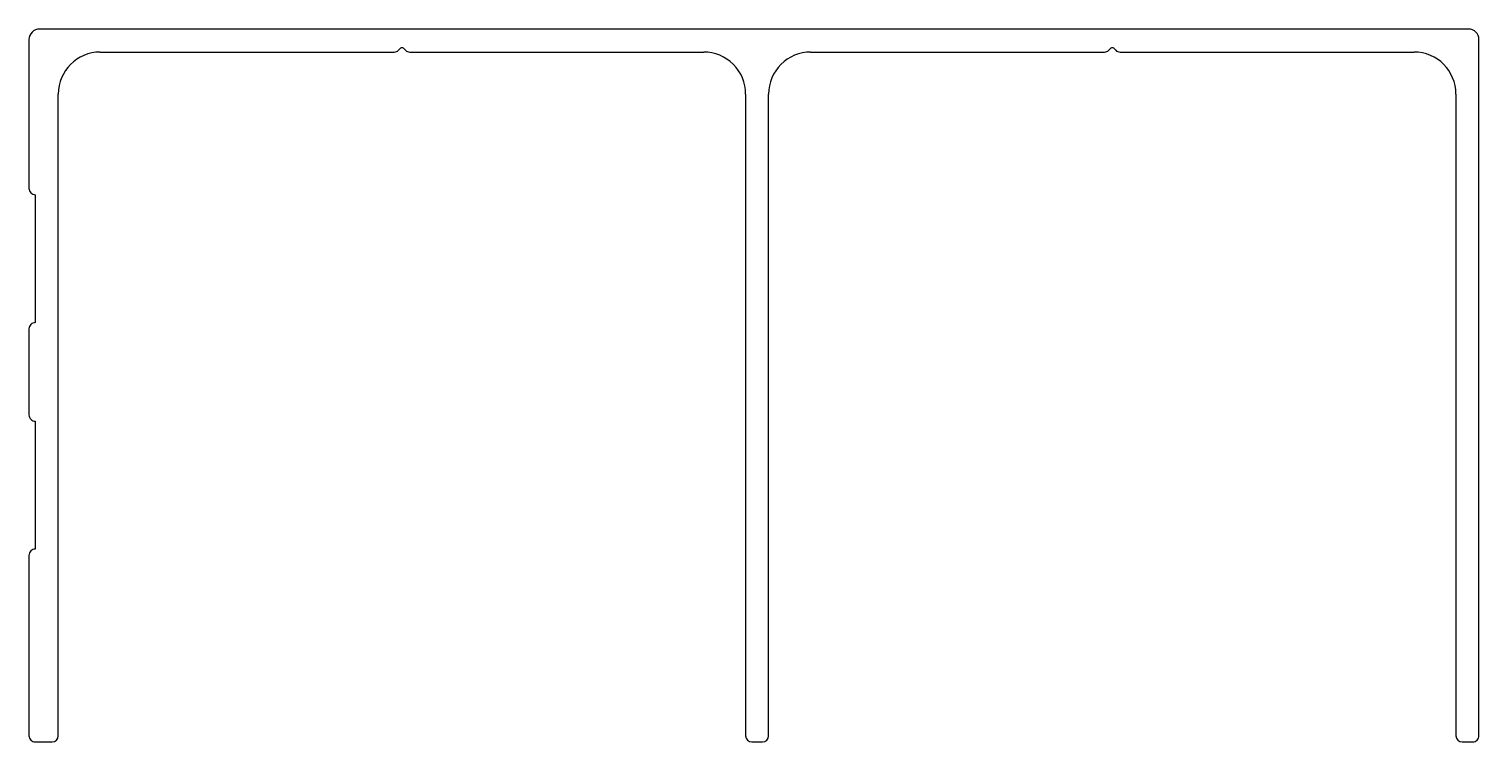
# Model space of a CAD drawing. Extents: x 656.8 to 726, y 679.6 to 713.6.
import ezdxf

# ---------------------------------------------------------------- set-up
doc = ezdxf.new("R2010")
doc.units = 0
doc.layers.get('0').update_dxf_attribs({"linetype": 'CONTINUOUS'})

msp = doc.modelspace()

# ---------------------------------------------------------------- linework, layer by layer
for p, q in [((688.962, 713.595), (657.262, 713.595)), ((725.462, 713.595), (688.962, 713.595)), ((656.762, 713.095), (656.762, 705.995)), ((725.962, 679.895), (725.962, 713.095)), ((660.162, 712.495), (674.188, 712.495)), ((674.4, 712.583), (674.492, 712.675)), ((674.633, 712.675), (674.724, 712.583)), ((674.937, 712.495), (688.962, 712.495)), ((694.062, 712.496), (708.088, 712.496)), ((708.301, 712.584), (708.392, 712.675)), ((708.533, 712.675), (708.624, 712.584)), ((708.836, 712.496), (722.862, 712.496)), ((658.162, 679.895), (658.162, 710.495)), ((690.962, 710.495), (690.962, 679.895)), ((692.062, 679.895), (692.062, 710.496)), ((724.862, 710.496), (724.862, 679.895)), ((657.062, 705.695), (657.062, 699.595)), ((656.762, 699.295), (656.762, 695.195)), ((657.062, 694.895), (657.062, 688.795)), ((656.762, 688.495), (656.762, 679.895)), ((657.062, 679.595), (657.862, 679.595)), ((691.262, 679.595), (691.762, 679.595)), ((725.162, 679.595), (725.662, 679.595))]:
    msp.add_line(p, q)
for centre, radius, start, end in [((657.262, 713.095), 0.5, 90, 180.00034), ((725.462, 713.095), 0.5, 0, 90), ((660.162, 710.495), 2, 90.00033, 180), ((674.188, 712.795), 0.3, 270.00047, 315), ((674.562, 712.604), 0.1, 45.0004, 134.9996), ((674.937, 712.795), 0.3, 225.00003, 270.00028), ((688.962, 710.495), 2, 0.0002, 90.00034), ((694.062, 710.496), 2, 90, 180.00021), ((708.088, 712.796), 0.3, 270.0001, 315), ((708.462, 712.604), 0.1, 45.0004, 134.9996), ((708.836, 712.796), 0.3, 225, 270.00026), ((722.862, 710.496), 2, 0, 90), ((657.062, 705.995), 0.3, 180.00033, 270.00058), ((657.062, 699.295), 0.3, 89.99942, 180.00004), ((657.062, 695.195), 0.3, 179.99978, 270.00058), ((657.062, 688.495), 0.3, 89.99942, 180.00022), ((657.062, 679.895), 0.3, 180.00015, 270.00058), ((657.862, 679.895), 0.3, 270.00015, 359.99985), ((691.262, 679.895), 0.3, 180.00015, 270), ((691.762, 679.895), 0.3, 270, 359.99985), ((725.162, 679.895), 0.3, 180.00015, 269.99985), ((725.662, 679.895), 0.3, 269.99942, 359.99985)]:
    msp.add_arc(centre, radius, start, end)

doc.saveas('drawing.dxf')
